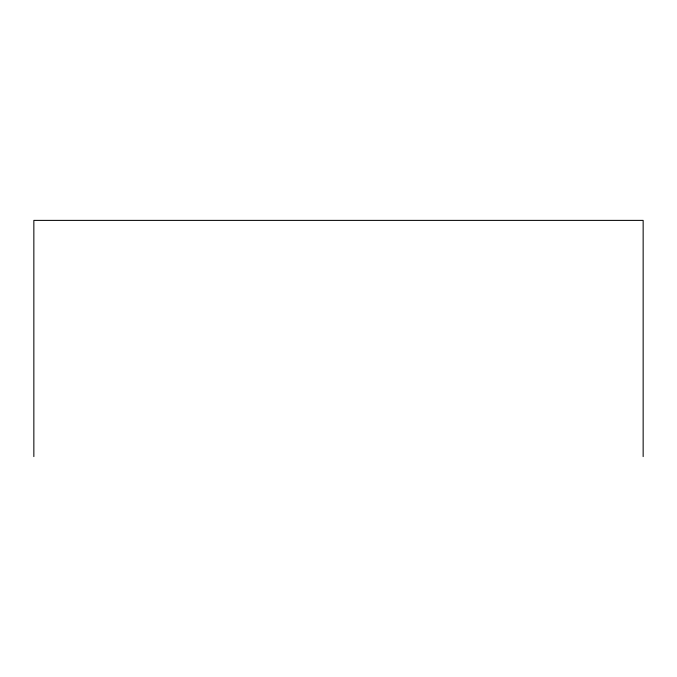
<?xml version="1.0" encoding="UTF-8"?>
<svg xmlns="http://www.w3.org/2000/svg" width="677" height="677" viewBox="0 0 677 677"><rect width="100%" height="100%" fill="white"/><g stroke="black" fill="none" stroke-linecap="round" stroke-linejoin="round"><path stroke-width="1.02" d="M643.15 456.611L643.15 220.389L33.85 220.389L33.85 456.611"/></g></svg>
